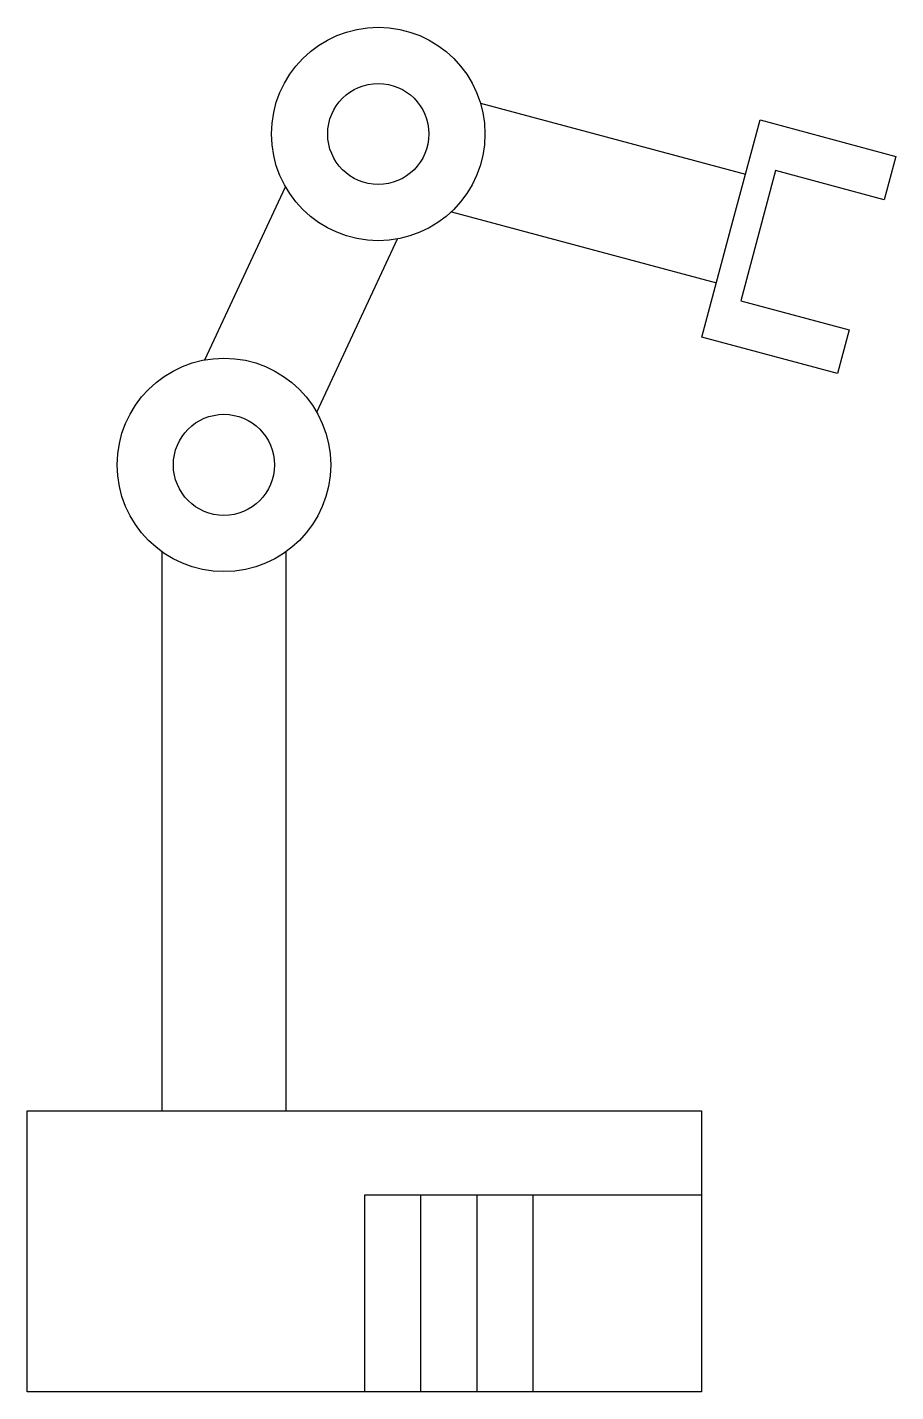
# Model space of a CAD drawing. Header units: millimetres. Extents: x 936 to 1091, y 265 to 508.
import ezdxf

# ---------------------------------------------------------------- set-up
doc = ezdxf.new("R2010")
doc.units = ezdxf.units.MM

msp = doc.modelspace()

# ---------------------------------------------------------------- linework, layer by layer
for p, q in [((1016.69, 494.4), (1063.87, 481.76)), ((1061.28, 472.1), (1066.46, 491.42)), ((1066.46, 491.42), (1090.61, 484.95)), ((1090.61, 484.95), (1088.54, 477.22)), ((1069.22, 482.4), (1063.01, 459.22)), ((1088.54, 477.22), (1069.22, 482.4)), ((967.61, 448.7), (981.98, 479.53)), ((1011.51, 475.08), (1058.69, 462.44)), ((1056.11, 452.78), (1061.28, 472.1)), ((987.54, 439.41), (1001.92, 470.24)), ((1063.01, 459.22), (1082.33, 454.04)), ((1080.25, 446.31), (1056.11, 452.78)), ((1082.33, 454.04), (1080.25, 446.31)), ((960.03, 315.02), (960.03, 414.52)), ((982.03, 414.52), (982.03, 315.02)), ((1006.03, 300.02), (996.03, 300.02)), ((996.03, 300.02), (996.03, 265.02)), ((1016.03, 300.02), (1006.03, 300.02)), ((1006.03, 300.02), (1006.03, 265.02)), ((1026.03, 300.02), (1016.03, 300.02)), ((1016.03, 300.02), (1016.03, 265.02)), ((1056.03, 300.02), (1026.03, 300.02)), ((1026.03, 300.02), (1026.03, 265.02))]:
    msp.add_line(p, q)
msp.add_lwpolyline([(1056.03, 315.02), (1056.03, 265.02), (936.03, 265.02), (936.03, 315.02), (1056.03, 315.02)])
for centre, radius in [((998.5, 488.93), 19), ((998.5, 488.93), 9), ((971.03, 430.02), 19), ((971.03, 430.02), 9)]:
    msp.add_circle(centre, radius)

doc.saveas('drawing.dxf')
